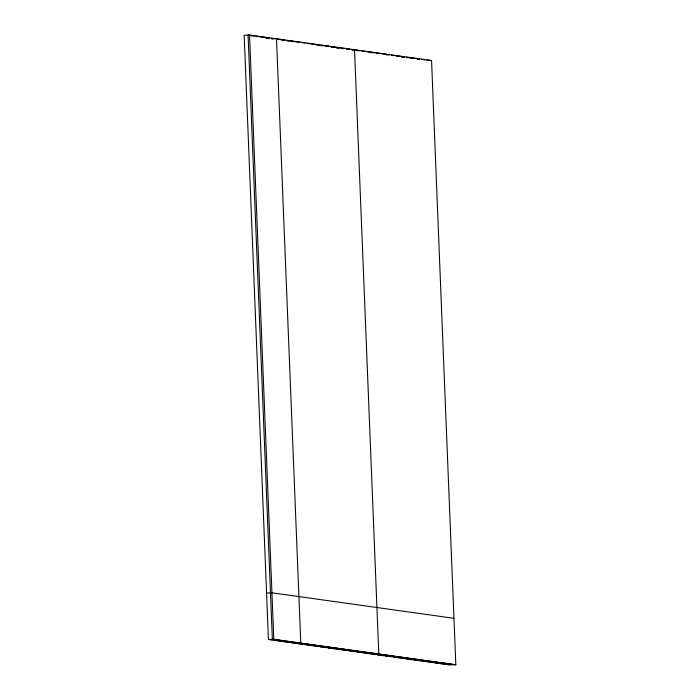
<?xml version="1.0" encoding="UTF-8"?>
<svg xmlns="http://www.w3.org/2000/svg" width="700" height="700" viewBox="0 0 700 700"><rect width="100%" height="100%" fill="white"/><g stroke="black" fill="none" stroke-linecap="round" stroke-linejoin="round"><path stroke-width="1.05" d="M255.229 36.085L248.08 35.079L272.352 639.363L455.831 664.799L431.559 60.506L249.532 35L244.169 35.297L268.441 639.581L274.951 639.73M251.326 35.919L253.277 35.805M256.524 36.645L258.484 36.54M261.074 37.284L263.034 37.179M261.721 37.371L263.681 37.266M266.28 38.01L268.231 37.905M265.947 38.159L268.879 37.992M271.477 38.745L273.429 38.631M272.125 38.833L274.085 38.727M276.675 39.471L278.635 39.366M277.331 39.559L279.283 39.454M281.881 40.197L283.832 40.093M287.079 40.924L289.039 40.819M292.285 41.659L294.236 41.545M316.339 45.028L318.29 44.922M321.536 45.754L323.488 45.649M326.086 46.393L328.046 46.288M326.734 46.489L328.694 46.375M331.284 47.127L333.244 47.014M331.94 47.215L333.891 47.11M336.49 47.854L338.441 47.74M337.137 47.941L339.098 47.836M341.688 48.58L343.648 48.475M342.335 48.676L344.295 48.562M346.894 49.306L348.845 49.201M353.071 49.796L354.524 49.718L378.796 654.001L377.344 654.08M352.091 50.041L354.043 49.928M357.289 50.768L359.249 50.663M370.947 52.684L372.899 52.57M376.145 53.41L378.096 53.305M386.549 54.871L388.5 54.758M391.746 55.597L393.706 55.484M396.296 56.236L398.256 56.123M396.953 56.324L398.904 56.219M401.502 56.962L403.454 56.858M402.15 57.05L404.101 56.945M406.7 57.689L408.66 57.584M410.926 58.476L413.858 58.31M417.104 59.15L419.055 59.045M266.569 593.101L271.933 592.804L453.968 618.31M268.441 639.581L273.805 639.284L455.831 664.799M276.902 640.001L271.04 639.949M277.55 640.097L273.639 640.308L279.501 640.369M280.149 640.456L276.238 640.675L282.1 640.736M282.748 640.824L278.836 641.043L284.699 641.095M285.355 641.191L281.444 641.401L287.297 641.462M287.954 641.55L284.043 641.769L289.905 641.821M290.553 641.918L286.641 642.136L292.504 642.189M293.151 642.285L289.24 642.495L295.102 642.556M295.75 642.644L291.839 642.863L297.701 642.915M298.358 643.011L294.446 643.23L300.3 643.282M299.329 643.142L300.781 643.064L276.509 38.78L271.486 38.36M300.956 643.37L297.045 643.589L302.908 643.65M303.555 643.738L299.644 643.956L305.506 644.009M306.154 644.105L302.243 644.315L308.105 644.376M308.752 644.464L304.841 644.683L310.704 644.744M311.351 644.831L307.449 645.05L313.303 645.102M313.959 645.199L310.047 645.409L315.91 645.47M316.558 645.558L312.646 645.776L318.509 645.837M319.156 645.925L315.245 646.144L321.108 646.196M321.755 646.293L317.844 646.503L323.706 646.564M324.354 646.651L320.451 646.87L326.305 646.931M326.961 647.019L323.05 647.238L329.56 647.386M331.511 647.657L325.649 647.596M332.159 647.745L328.248 647.964L334.757 648.113M336.709 648.384L330.846 648.331M337.356 648.48L333.445 648.69L339.964 648.839M341.915 649.11L336.053 649.058M342.562 649.206L338.651 649.425L344.514 649.477M345.161 649.565L341.25 649.784L347.113 649.845M347.76 649.933L343.849 650.151L349.711 650.204M350.359 650.3L346.447 650.51L352.31 650.571M352.966 650.659L349.055 650.878L354.909 650.939M355.565 651.026L351.654 651.245L357.516 651.298M358.164 651.394L354.252 651.604L360.115 651.665M360.762 651.753L356.851 651.971L362.714 652.032M363.361 652.12L359.45 652.339L365.312 652.391M365.969 652.488L362.058 652.697L367.911 652.759M368.567 652.846L364.656 653.065L370.519 653.126M371.166 653.214L367.255 653.433L373.118 653.485M373.765 653.581L369.854 653.791L375.716 653.852M376.364 653.94L372.453 654.159L378.315 654.211M378.971 654.308L375.06 654.526L380.914 654.579M381.57 654.675L377.659 654.885L383.521 654.946M384.169 655.034L380.257 655.253L386.12 655.305M386.767 655.401L382.856 655.62L388.719 655.673M389.366 655.76L385.455 655.979L391.317 656.04M391.965 656.128L388.062 656.346L394.572 656.495M396.524 656.766L390.661 656.714M397.171 656.854L393.26 657.072L399.77 657.221M401.721 657.492L395.859 657.44M402.369 657.589L398.457 657.799L404.967 657.947M406.919 658.227L401.065 658.166M407.575 658.315L403.664 658.534L409.526 658.586M410.174 658.683L406.262 658.892L412.125 658.954M412.773 659.041L408.861 659.26L414.724 659.321M415.371 659.409L411.46 659.628L417.322 659.68M417.97 659.776L414.059 659.986L419.921 660.048M420.578 660.135L416.666 660.354L422.529 660.415M423.176 660.503L419.265 660.721L425.127 660.774M425.775 660.87L421.864 661.08L427.726 661.141M428.374 661.229L424.463 661.447L430.325 661.5M430.973 661.596L427.061 661.815L432.924 661.867M433.58 661.964L429.669 662.174L435.523 662.235M436.179 662.322L432.267 662.541L438.13 662.594M438.777 662.69L434.866 662.909L440.729 662.961M441.376 663.049L437.465 663.267L443.328 663.329M443.975 663.416L440.064 663.635L445.926 663.688M446.582 663.784L442.671 663.994L448.525 664.055M449.181 664.142L445.27 664.361L451.133 664.423M451.78 664.51L447.869 664.729L453.731 664.781M256.707 36.286L269.658 38.106M276.684 39.086L284.672 40.206M286.816 40.512L299.635 42.306M301.779 42.604L304.981 43.059M307.116 43.356L315.044 44.468M316.733 44.704L320.241 45.194M322.079 45.447L329.56 46.498M331.293 46.742L344.523 48.597M346.658 48.895L349.869 49.341M352.1 49.656L359.494 50.697M361.629 50.995L364.84 51.441M366.984 51.739L374.85 52.85M376.609 53.095L380.047 53.576M381.964 53.839L389.454 54.889M391.589 55.195L394.8 55.641M396.305 55.851L404.434 56.989M406.569 57.295L415.126 58.494M417.104 58.765L419.414 59.089M421.549 59.386L424.76 59.841M426.904 60.139L430.106 60.594M249.532 35L273.805 639.284"/></g></svg>
